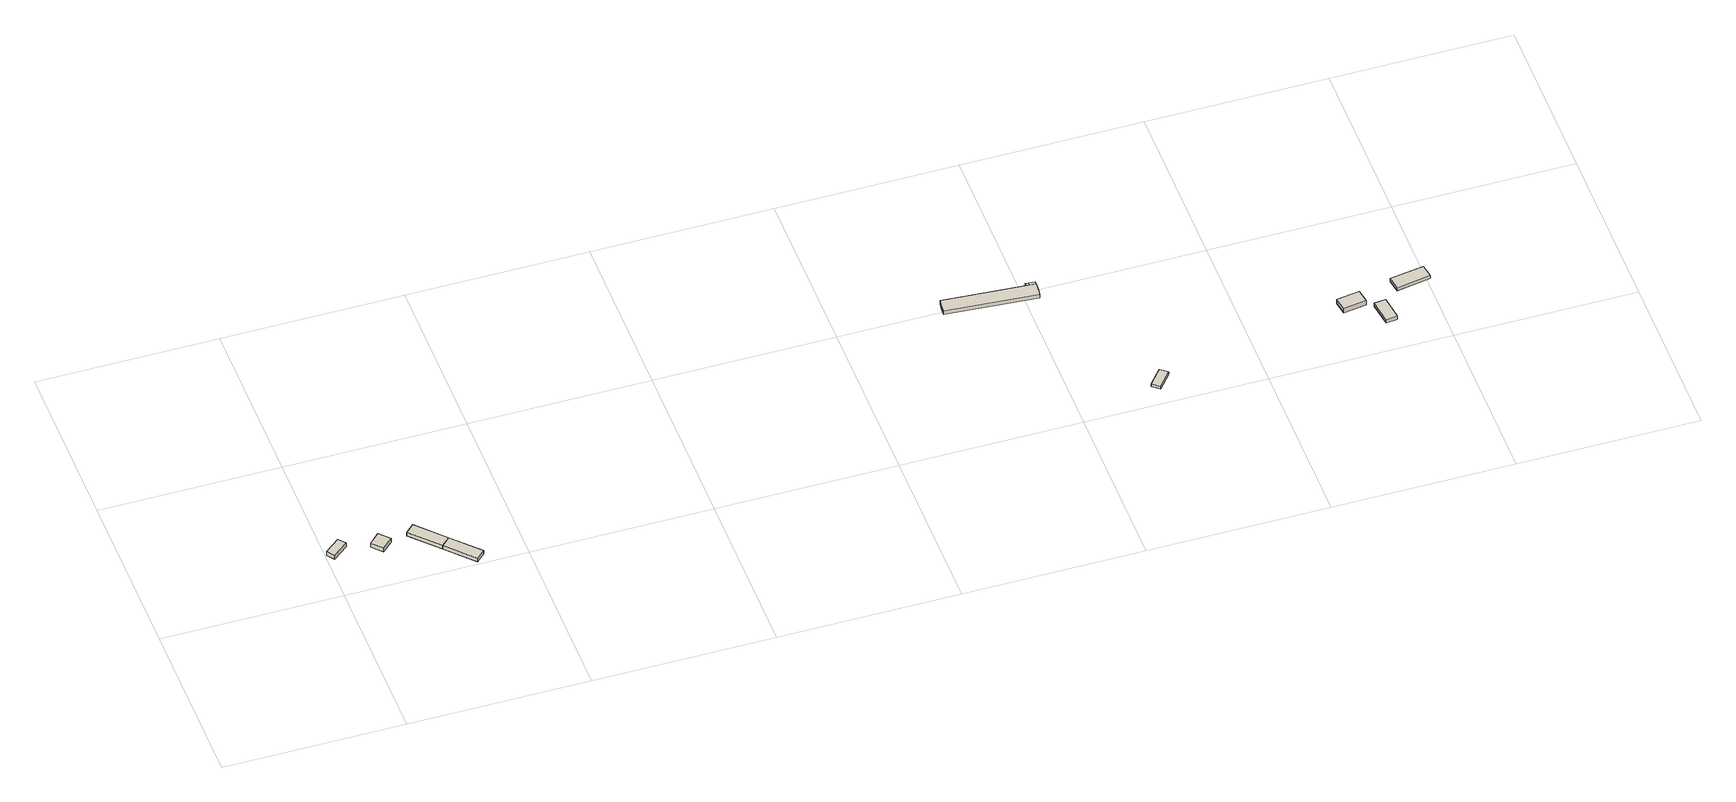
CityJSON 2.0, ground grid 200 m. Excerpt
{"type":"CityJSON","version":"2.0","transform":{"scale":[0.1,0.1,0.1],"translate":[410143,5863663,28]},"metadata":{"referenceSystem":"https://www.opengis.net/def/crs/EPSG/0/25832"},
"CityObjects":{
"building1":{"type":"Building","attributes":{"Gemeindeschluessel":"03454033","AbsoluteHoehe":"30.549","MittlereTraufHoehe":"35.102","Firsthoehe":"37.496","function":"31001_2720","roofType":"3100","measuredHeight":6.95},"address":[{"country":"Germany","locality":"Lorup"}],"geometry":[{"type":"MultiSurface","lod":"1","boundaries":[[[0,1,2,3]],[[4,5,6,7]],[[4,7,3,2]],[[5,4,2,1]],[[6,5,1,0]],[[7,6,0,3]]]}]},
"building2":{"type":"Building","attributes":{"Gemeindeschluessel":"03454033","AbsoluteHoehe":"31.23","MittlereTraufHoehe":"34.896","Firsthoehe":"38.476","function":"31001_2720","roofType":"3100","measuredHeight":7.25},"address":[{"country":"Germany","locality":"Lorup"}],"geometry":[{"type":"MultiSurface","lod":"1","boundaries":[[[8,9,10,11]],[[12,13,14,15]],[[12,15,11,10]],[[13,12,10,9]],[[14,13,9,8]],[[15,14,8,11]]]}]},
"building3":{"type":"Building","attributes":{"Gemeindeschluessel":"03454033","AbsoluteHoehe":"31.18","MittlereTraufHoehe":"34.505","Firsthoehe":"37.4","function":"31001_2720","roofType":"3100","measuredHeight":6.22},"address":[{"country":"Germany","locality":"Lorup"}],"geometry":[{"type":"MultiSurface","lod":"1","boundaries":[[[16,17,18,19]],[[20,21,22,23]],[[20,23,19,18]],[[21,20,18,17]],[[22,21,17,16]],[[23,22,16,19]]]}]},
"building4":{"type":"Building","attributes":{"Gemeindeschluessel":"03454033","AbsoluteHoehe":"31.105","MittlereTraufHoehe":"34.505","Firsthoehe":"37.4","function":"31001_2720","roofType":"3100","measuredHeight":6.29},"address":[{"country":"Germany","locality":"Lorup"}],"geometry":[{"type":"MultiSurface","lod":"1","boundaries":[[[24,18,17,25]],[[26,27,28,29]],[[26,29,25,17]],[[27,26,17,18]],[[28,27,18,24]],[[29,28,24,25]]]}]},
"building5":{"type":"Building","attributes":{"Gemeindeschluessel":"03454033","AbsoluteHoehe":"28.183","MittlereTraufHoehe":"32.51","Firsthoehe":"34.349","function":"31001_2720","roofType":"3100","measuredHeight":6.17},"address":[{"country":"Germany","locality":"Lorup"}],"children":["building5-1"],"geometry":[{"type":"MultiSurface","lod":"1","boundaries":[[[30,31,32,33,34,35,36,37]],[[38,39,40,41,42,43,44,45]],[[38,45,37,36]],[[39,38,36,35]],[[40,39,35,34]],[[41,40,34,33]],[[32,46,47,33]],[[43,42,32,31]],[[44,43,31,30]],[[45,44,30,37]],[[46,42,41,47]]]}]},
"building5-1":{"type":"BuildingPart","attributes":{"AbsoluteHoehe":"28.183","MittlereTraufHoehe":"31.746","Firsthoehe":"31.746","roofType":"1000","measuredHeight":3.56},"parents":["building5"],"geometry":[{"type":"MultiSurface","lod":"1","boundaries":[[[46,48,49,47]],[[50,51,42,41]],[[50,41,47,49]],[[51,50,49,48]],[[42,51,48,46]],[[41,42,46,47]]]}]},
"building6":{"type":"Building","attributes":{"Gemeindeschluessel":"03454033","AbsoluteHoehe":"28.558","MittlereTraufHoehe":"31.745","Firsthoehe":"31.745","function":"51009_1610","roofType":"1000","measuredHeight":3.19},"address":[{"country":"Germany","locality":"Lorup"}],"geometry":[{"type":"MultiSurface","lod":"1","boundaries":[[[52,47,49,53]],[[54,55,56,57]],[[54,57,53,49]],[[55,54,49,47]],[[56,55,47,52]],[[57,56,52,53]]]}]},
"building7":{"type":"Building","attributes":{"Gemeindeschluessel":"03454033","BezugspunktDach":"4000","AbsoluteHoehe":"29.45","MittlereTraufHoehe":"32.95","Firsthoehe":"32.95","function":"31001_2000","measuredHeight":3.5},"address":[{"country":"Germany","locality":"Lorup"}],"geometry":[{"type":"MultiSurface","lod":"1","boundaries":[[[58,59,60,61]],[[62,63,64,65]],[[62,65,61,60]],[[63,62,60,59]],[[64,63,59,58]],[[65,64,58,61]]]}]},
"building8":{"type":"Building","attributes":{"Gemeindeschluessel":"03454033","AbsoluteHoehe":"31.984","MittlereTraufHoehe":"37.212","Firsthoehe":"38.76","function":"31001_2720","roofType":"9999","measuredHeight":6.78},"address":[{"country":"Germany","locality":"Lorup"}],"geometry":[{"type":"MultiSurface","lod":"1","boundaries":[[[66,67,68,69]],[[70,71,72,73]],[[70,73,69,68]],[[71,70,68,67]],[[72,71,67,66]],[[73,72,66,69]]]}]},
"building9":{"type":"Building","attributes":{"Gemeindeschluessel":"03454033","AbsoluteHoehe":"32.578","MittlereTraufHoehe":"35.605","Firsthoehe":"38.531","function":"31001_2720","roofType":"3100","measuredHeight":5.95},"address":[{"country":"Germany","locality":"Lorup"}],"geometry":[{"type":"MultiSurface","lod":"1","boundaries":[[[74,75,76,77]],[[78,79,80,81]],[[78,81,77,76]],[[79,78,76,75]],[[80,79,75,74]],[[81,80,74,77]]]}]},
"building10":{"type":"Building","attributes":{"Gemeindeschluessel":"03454033","AbsoluteHoehe":"32.346","MittlereTraufHoehe":"35.651","Firsthoehe":"37.255","function":"31001_2720","roofType":"3100","measuredHeight":4.91},"address":[{"country":"Germany","locality":"Lorup"}],"geometry":[{"type":"MultiSurface","lod":"1","boundaries":[[[82,83,84,85]],[[86,87,88,89]],[[86,89,85,84]],[[87,86,84,83]],[[88,87,83,82]],[[89,88,82,85]]]}]}
},
"vertices":[
[175,728,83],[8,594,83],[71,515,83],[238,649,83],[71,515,25],[8,594,25],[175,728,25],[238,649,25],
[472,561,87],[578,450,87],[695,562,87],[589,673,87],[695,562,32],[578,450,32],[472,561,32],[589,673,32],
[878,600,80],[1164,300,80],[1258,390,80],[973,690,80],[1258,390,32],[1164,300,32],[878,600,32],[973,690,32],
[1538,96,80],[1444,7,80],[1164,300,31],[1258,390,31],[1538,96,31],[1444,7,31],
[8156,1880,51],[8163,1960,51],[8169,2040,51],[8104,2045,51],[8067,2048,51],[7158,2121,51],[7151,2041,51],[7144,1962,51],[7151,2041,2],[7158,2121,2],[8067,2048,2],[8104,2045,2],[8169,2040,2],[8163,1960,2],[8156,1880,2],[7144,1962,2],[8169,2040,37],[8104,2045,37],
[8172,2085,37],[8108,2090,37],[8108,2090,2],[8172,2085,2],
[8067,2048,37],[8071,2093,37],[8108,2090,6],[8104,2045,6],[8067,2048,6],[8071,2093,6],
[8897,200,50],[9043,379,50],[8962,445,50],[8816,267,50],[8962,445,14],[9043,379,14],[8897,200,14],[8816,267,14],
[11254,830,100],[11001,791,100],[11025,639,100],[11278,678,100],[11025,639,40],[11001,791,40],[11254,830,40],[11278,678,40],
[11350,624,91],[11386,351,91],[11512,368,91],[11476,641,91],[11512,368,46],[11386,351,46],[11350,624,46],[11476,641,46],
[12000,983,85],[11620,924,85],[11644,771,85],[12024,831,85],[11644,771,43],[11620,924,43],[12000,983,43],[12024,831,43]
]}
